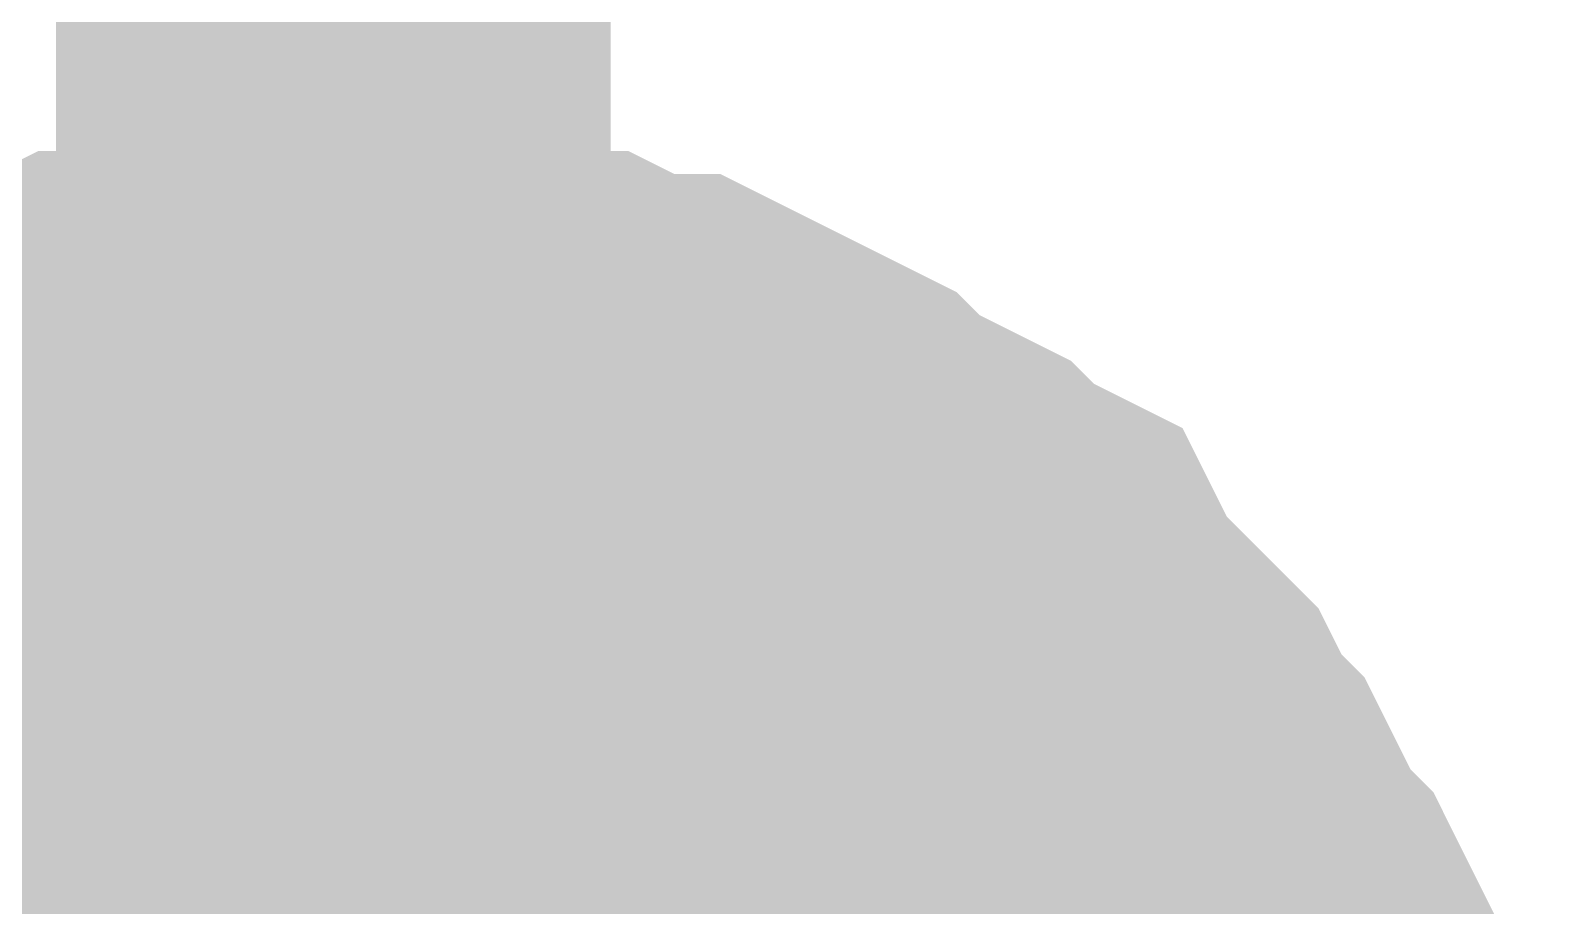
# Model space of a CAD drawing. Header units: inches. Extents: x 0 to 569, y 0 to 432.
# Drawn here: x 53.179 to 54.001, y 114.526 to 114.999 of the extents above; entities that cross this region are included whole.
import ezdxf

# ---------------------------------------------------------------- set-up
doc = ezdxf.new("R2010")
doc.units = ezdxf.units.IN
doc.layers.add('Sheet', color=255, linetype='Continuous')

msp = doc.modelspace()

# ---------------------------------------------------------------- linework, layer by layer
at = {"layer": 'Sheet'}
for points in [[(53.34248, 119.37256, 0.29972, 0.29972, 0), (53.34248, 114.3, 0.29972, 0.29972, 0)], [(53.02002, 114.68447, 0.29972, 0.29972, 0), (53.04482, 114.69688, 0.29972, 0.29972, 0), (53.05723, 114.70928, 0.29972, 0.29972, 0), (53.08203, 114.72168, 0.29972, 0.29972, 0), (53.10684, 114.73408, 0.29972, 0.29972, 0), (53.13164, 114.74648, 0.29972, 0.29972, 0), (53.14404, 114.75889, 0.29972, 0.29972, 0), (53.16885, 114.77129, 0.29972, 0.29972, 0), (53.19365, 114.77129, 0.29972, 0.29972, 0), (53.21846, 114.78369, 0.29972, 0.29972, 0), (53.24326, 114.78369, 0.29972, 0.29972, 0), (53.26807, 114.79609, 0.29972, 0.29972, 0), (53.29287, 114.79609, 0.29972, 0.29972, 0), (53.31768, 114.79609, 0.29972, 0.29972, 0), (53.34248, 114.79609, 0.29972, 0.29972, 0)], [(53.02002, 114.68447, 0.29972, 0.29972, 0), (53.04482, 114.69688, 0.29972, 0.29972, 0), (53.05723, 114.70928, 0.29972, 0.29972, 0), (53.08203, 114.72168, 0.29972, 0.29972, 0), (53.10684, 114.73408, 0.29972, 0.29972, 0), (53.13164, 114.74648, 0.29972, 0.29972, 0), (53.14404, 114.75889, 0.29972, 0.29972, 0), (53.16885, 114.77129, 0.29972, 0.29972, 0), (53.19365, 114.77129, 0.29972, 0.29972, 0), (53.21846, 114.78369, 0.29972, 0.29972, 0), (53.24326, 114.78369, 0.29972, 0.29972, 0), (53.26807, 114.79609, 0.29972, 0.29972, 0), (53.29287, 114.79609, 0.29972, 0.29972, 0), (53.31768, 114.79609, 0.29972, 0.29972, 0), (53.34248, 114.79609, 0.29972, 0.29972, 0)], [(53.02002, 114.68447, 0.29972, 0.29972, 0), (53.04482, 114.69688, 0.29972, 0.29972, 0), (53.05723, 114.70928, 0.29972, 0.29972, 0), (53.08203, 114.72168, 0.29972, 0.29972, 0), (53.10684, 114.73408, 0.29972, 0.29972, 0), (53.13164, 114.74648, 0.29972, 0.29972, 0), (53.14404, 114.75889, 0.29972, 0.29972, 0), (53.16885, 114.77129, 0.29972, 0.29972, 0), (53.19365, 114.77129, 0.29972, 0.29972, 0), (53.21846, 114.78369, 0.29972, 0.29972, 0), (53.24326, 114.78369, 0.29972, 0.29972, 0), (53.26807, 114.79609, 0.29972, 0.29972, 0), (53.29287, 114.79609, 0.29972, 0.29972, 0), (53.31768, 114.79609, 0.29972, 0.29972, 0), (53.34248, 114.79609, 0.29972, 0.29972, 0)], [(53.02002, 114.68447, 0.29972, 0.29972, 0), (53.04482, 114.69688, 0.29972, 0.29972, 0), (53.05723, 114.70928, 0.29972, 0.29972, 0), (53.08203, 114.72168, 0.29972, 0.29972, 0), (53.10684, 114.73408, 0.29972, 0.29972, 0), (53.13164, 114.74648, 0.29972, 0.29972, 0), (53.14404, 114.75889, 0.29972, 0.29972, 0), (53.16885, 114.77129, 0.29972, 0.29972, 0), (53.19365, 114.77129, 0.29972, 0.29972, 0), (53.21846, 114.78369, 0.29972, 0.29972, 0), (53.24326, 114.78369, 0.29972, 0.29972, 0), (53.26807, 114.79609, 0.29972, 0.29972, 0), (53.29287, 114.79609, 0.29972, 0.29972, 0), (53.31768, 114.79609, 0.29972, 0.29972, 0), (53.34248, 114.79609, 0.29972, 0.29972, 0)], [(53.02002, 114.68447, 0.29972, 0.29972, 0), (53.04482, 114.69688, 0.29972, 0.29972, 0), (53.05723, 114.70928, 0.29972, 0.29972, 0), (53.08203, 114.72168, 0.29972, 0.29972, 0), (53.10684, 114.73408, 0.29972, 0.29972, 0), (53.13164, 114.74648, 0.29972, 0.29972, 0), (53.14404, 114.75889, 0.29972, 0.29972, 0), (53.16885, 114.77129, 0.29972, 0.29972, 0), (53.19365, 114.77129, 0.29972, 0.29972, 0), (53.21846, 114.78369, 0.29972, 0.29972, 0), (53.24326, 114.78369, 0.29972, 0.29972, 0), (53.26807, 114.79609, 0.29972, 0.29972, 0), (53.29287, 114.79609, 0.29972, 0.29972, 0), (53.31768, 114.79609, 0.29972, 0.29972, 0), (53.34248, 114.79609, 0.29972, 0.29972, 0)], [(53.02002, 114.68447, 0.29972, 0.29972, 0), (53.04482, 114.69688, 0.29972, 0.29972, 0), (53.05723, 114.70928, 0.29972, 0.29972, 0), (53.08203, 114.72168, 0.29972, 0.29972, 0), (53.10684, 114.73408, 0.29972, 0.29972, 0), (53.13164, 114.74648, 0.29972, 0.29972, 0), (53.14404, 114.75889, 0.29972, 0.29972, 0), (53.16885, 114.77129, 0.29972, 0.29972, 0), (53.19365, 114.77129, 0.29972, 0.29972, 0), (53.21846, 114.78369, 0.29972, 0.29972, 0), (53.24326, 114.78369, 0.29972, 0.29972, 0), (53.26807, 114.79609, 0.29972, 0.29972, 0), (53.29287, 114.79609, 0.29972, 0.29972, 0), (53.31768, 114.79609, 0.29972, 0.29972, 0), (53.34248, 114.79609, 0.29972, 0.29972, 0)], [(53.02002, 114.68447, 0.29972, 0.29972, 0), (53.04482, 114.69688, 0.29972, 0.29972, 0), (53.05723, 114.70928, 0.29972, 0.29972, 0), (53.08203, 114.72168, 0.29972, 0.29972, 0), (53.10684, 114.73408, 0.29972, 0.29972, 0), (53.13164, 114.74648, 0.29972, 0.29972, 0), (53.14404, 114.75889, 0.29972, 0.29972, 0), (53.16885, 114.77129, 0.29972, 0.29972, 0), (53.19365, 114.77129, 0.29972, 0.29972, 0), (53.21846, 114.78369, 0.29972, 0.29972, 0), (53.24326, 114.78369, 0.29972, 0.29972, 0), (53.26807, 114.79609, 0.29972, 0.29972, 0), (53.29287, 114.79609, 0.29972, 0.29972, 0), (53.31768, 114.79609, 0.29972, 0.29972, 0), (53.34248, 114.79609, 0.29972, 0.29972, 0)], [(53.34248, 114.79609, 0.29972, 0.29972, 0), (53.34248, 114.79609, 0.29972, 0.29972, 0)], [(53.34248, 114.79609, 0.29972, 0.29972, 0), (53.36729, 114.79609, 0.29972, 0.29972, 0), (53.39209, 114.79609, 0.29972, 0.29972, 0), (53.41689, 114.79609, 0.29972, 0.29972, 0), (53.4417, 114.78369, 0.29972, 0.29972, 0), (53.4665, 114.78369, 0.29972, 0.29972, 0), (53.49131, 114.77129, 0.29972, 0.29972, 0), (53.51611, 114.77129, 0.29972, 0.29972, 0), (53.54092, 114.75889, 0.29972, 0.29972, 0), (53.56572, 114.74648, 0.29972, 0.29972, 0), (53.59053, 114.73408, 0.29972, 0.29972, 0), (53.60293, 114.72168, 0.29972, 0.29972, 0), (53.62773, 114.70928, 0.29972, 0.29972, 0), (53.65254, 114.69688, 0.29972, 0.29972, 0), (53.66494, 114.68447, 0.29972, 0.29972, 0), (53.68975, 114.67207, 0.29972, 0.29972, 0), (53.70215, 114.64727, 0.29972, 0.29972, 0), (53.71455, 114.63486, 0.29972, 0.29972, 0), (53.73936, 114.61006, 0.29972, 0.29972, 0), (53.75176, 114.59766, 0.29972, 0.29972, 0), (53.76416, 114.57285, 0.29972, 0.29972, 0), (53.77656, 114.56045, 0.29972, 0.29972, 0), (53.78896, 114.53564, 0.29972, 0.29972, 0), (53.80137, 114.51084, 0.29972, 0.29972, 0), (53.81377, 114.49844, 0.29972, 0.29972, 0), (53.82617, 114.47363, 0.29972, 0.29972, 0), (53.82617, 114.44883, 0.29972, 0.29972, 0), (53.83857, 114.42402, 0.29972, 0.29972, 0), (53.83857, 114.39922, 0.29972, 0.29972, 0), (53.85098, 114.37441, 0.29972, 0.29972, 0)], [(53.34248, 114.79609, 0.29972, 0.29972, 0), (53.34248, 114.79609, 0.29972, 0.29972, 0)], [(53.34248, 114.79609, 0.29972, 0.29972, 0), (53.36729, 114.79609, 0.29972, 0.29972, 0), (53.39209, 114.79609, 0.29972, 0.29972, 0), (53.41689, 114.79609, 0.29972, 0.29972, 0), (53.4417, 114.78369, 0.29972, 0.29972, 0), (53.4665, 114.78369, 0.29972, 0.29972, 0), (53.49131, 114.77129, 0.29972, 0.29972, 0), (53.51611, 114.77129, 0.29972, 0.29972, 0), (53.54092, 114.75889, 0.29972, 0.29972, 0), (53.56572, 114.74648, 0.29972, 0.29972, 0), (53.59053, 114.73408, 0.29972, 0.29972, 0), (53.60293, 114.72168, 0.29972, 0.29972, 0), (53.62773, 114.70928, 0.29972, 0.29972, 0), (53.65254, 114.69688, 0.29972, 0.29972, 0), (53.66494, 114.68447, 0.29972, 0.29972, 0), (53.68975, 114.67207, 0.29972, 0.29972, 0), (53.70215, 114.64727, 0.29972, 0.29972, 0), (53.71455, 114.63486, 0.29972, 0.29972, 0), (53.73936, 114.61006, 0.29972, 0.29972, 0), (53.75176, 114.59766, 0.29972, 0.29972, 0), (53.76416, 114.57285, 0.29972, 0.29972, 0), (53.77656, 114.56045, 0.29972, 0.29972, 0), (53.78896, 114.53564, 0.29972, 0.29972, 0), (53.80137, 114.51084, 0.29972, 0.29972, 0), (53.81377, 114.49844, 0.29972, 0.29972, 0), (53.82617, 114.47363, 0.29972, 0.29972, 0), (53.82617, 114.44883, 0.29972, 0.29972, 0), (53.83857, 114.42402, 0.29972, 0.29972, 0), (53.83857, 114.39922, 0.29972, 0.29972, 0), (53.85098, 114.37441, 0.29972, 0.29972, 0)], [(53.34248, 114.79609, 0.29972, 0.29972, 0), (53.34248, 114.79609, 0.29972, 0.29972, 0)], [(53.34248, 114.79609, 0.29972, 0.29972, 0), (53.36729, 114.79609, 0.29972, 0.29972, 0), (53.39209, 114.79609, 0.29972, 0.29972, 0), (53.41689, 114.79609, 0.29972, 0.29972, 0), (53.4417, 114.78369, 0.29972, 0.29972, 0), (53.4665, 114.78369, 0.29972, 0.29972, 0), (53.49131, 114.77129, 0.29972, 0.29972, 0), (53.51611, 114.77129, 0.29972, 0.29972, 0), (53.54092, 114.75889, 0.29972, 0.29972, 0), (53.56572, 114.74648, 0.29972, 0.29972, 0), (53.59053, 114.73408, 0.29972, 0.29972, 0), (53.60293, 114.72168, 0.29972, 0.29972, 0), (53.62773, 114.70928, 0.29972, 0.29972, 0), (53.65254, 114.69688, 0.29972, 0.29972, 0), (53.66494, 114.68447, 0.29972, 0.29972, 0), (53.68975, 114.67207, 0.29972, 0.29972, 0), (53.70215, 114.64727, 0.29972, 0.29972, 0), (53.71455, 114.63486, 0.29972, 0.29972, 0), (53.73936, 114.61006, 0.29972, 0.29972, 0), (53.75176, 114.59766, 0.29972, 0.29972, 0), (53.76416, 114.57285, 0.29972, 0.29972, 0), (53.77656, 114.56045, 0.29972, 0.29972, 0), (53.78896, 114.53564, 0.29972, 0.29972, 0), (53.80137, 114.51084, 0.29972, 0.29972, 0), (53.81377, 114.49844, 0.29972, 0.29972, 0), (53.82617, 114.47363, 0.29972, 0.29972, 0), (53.82617, 114.44883, 0.29972, 0.29972, 0), (53.83857, 114.42402, 0.29972, 0.29972, 0), (53.83857, 114.39922, 0.29972, 0.29972, 0), (53.85098, 114.37441, 0.29972, 0.29972, 0)], [(53.34248, 114.79609, 0.29972, 0.29972, 0), (53.34248, 114.79609, 0.29972, 0.29972, 0)], [(53.34248, 114.79609, 0.29972, 0.29972, 0), (53.36729, 114.79609, 0.29972, 0.29972, 0), (53.39209, 114.79609, 0.29972, 0.29972, 0), (53.41689, 114.79609, 0.29972, 0.29972, 0), (53.4417, 114.78369, 0.29972, 0.29972, 0), (53.4665, 114.78369, 0.29972, 0.29972, 0), (53.49131, 114.77129, 0.29972, 0.29972, 0), (53.51611, 114.77129, 0.29972, 0.29972, 0), (53.54092, 114.75889, 0.29972, 0.29972, 0), (53.56572, 114.74648, 0.29972, 0.29972, 0), (53.59053, 114.73408, 0.29972, 0.29972, 0), (53.60293, 114.72168, 0.29972, 0.29972, 0), (53.62773, 114.70928, 0.29972, 0.29972, 0), (53.65254, 114.69688, 0.29972, 0.29972, 0), (53.66494, 114.68447, 0.29972, 0.29972, 0), (53.68975, 114.67207, 0.29972, 0.29972, 0), (53.70215, 114.64727, 0.29972, 0.29972, 0), (53.71455, 114.63486, 0.29972, 0.29972, 0), (53.73936, 114.61006, 0.29972, 0.29972, 0), (53.75176, 114.59766, 0.29972, 0.29972, 0), (53.76416, 114.57285, 0.29972, 0.29972, 0), (53.77656, 114.56045, 0.29972, 0.29972, 0), (53.78896, 114.53564, 0.29972, 0.29972, 0), (53.80137, 114.51084, 0.29972, 0.29972, 0), (53.81377, 114.49844, 0.29972, 0.29972, 0), (53.82617, 114.47363, 0.29972, 0.29972, 0), (53.82617, 114.44883, 0.29972, 0.29972, 0), (53.83857, 114.42402, 0.29972, 0.29972, 0), (53.83857, 114.39922, 0.29972, 0.29972, 0), (53.85098, 114.37441, 0.29972, 0.29972, 0)], [(53.34248, 114.79609, 0.29972, 0.29972, 0), (53.34248, 114.79609, 0.29972, 0.29972, 0)], [(53.34248, 114.79609, 0.29972, 0.29972, 0), (53.36729, 114.79609, 0.29972, 0.29972, 0), (53.39209, 114.79609, 0.29972, 0.29972, 0), (53.41689, 114.79609, 0.29972, 0.29972, 0), (53.4417, 114.78369, 0.29972, 0.29972, 0), (53.4665, 114.78369, 0.29972, 0.29972, 0), (53.49131, 114.77129, 0.29972, 0.29972, 0), (53.51611, 114.77129, 0.29972, 0.29972, 0), (53.54092, 114.75889, 0.29972, 0.29972, 0), (53.56572, 114.74648, 0.29972, 0.29972, 0), (53.59053, 114.73408, 0.29972, 0.29972, 0), (53.60293, 114.72168, 0.29972, 0.29972, 0), (53.62773, 114.70928, 0.29972, 0.29972, 0), (53.65254, 114.69688, 0.29972, 0.29972, 0), (53.66494, 114.68447, 0.29972, 0.29972, 0), (53.68975, 114.67207, 0.29972, 0.29972, 0), (53.70215, 114.64727, 0.29972, 0.29972, 0), (53.71455, 114.63486, 0.29972, 0.29972, 0), (53.73936, 114.61006, 0.29972, 0.29972, 0), (53.75176, 114.59766, 0.29972, 0.29972, 0), (53.76416, 114.57285, 0.29972, 0.29972, 0), (53.77656, 114.56045, 0.29972, 0.29972, 0), (53.78896, 114.53564, 0.29972, 0.29972, 0), (53.80137, 114.51084, 0.29972, 0.29972, 0), (53.81377, 114.49844, 0.29972, 0.29972, 0), (53.82617, 114.47363, 0.29972, 0.29972, 0), (53.82617, 114.44883, 0.29972, 0.29972, 0), (53.83857, 114.42402, 0.29972, 0.29972, 0), (53.83857, 114.39922, 0.29972, 0.29972, 0), (53.85098, 114.37441, 0.29972, 0.29972, 0)], [(53.34248, 114.79609, 0.29972, 0.29972, 0), (53.34248, 114.79609, 0.29972, 0.29972, 0)], [(53.34248, 114.79609, 0.29972, 0.29972, 0), (53.36729, 114.79609, 0.29972, 0.29972, 0), (53.39209, 114.79609, 0.29972, 0.29972, 0), (53.41689, 114.79609, 0.29972, 0.29972, 0), (53.4417, 114.78369, 0.29972, 0.29972, 0), (53.4665, 114.78369, 0.29972, 0.29972, 0), (53.49131, 114.77129, 0.29972, 0.29972, 0), (53.51611, 114.77129, 0.29972, 0.29972, 0), (53.54092, 114.75889, 0.29972, 0.29972, 0), (53.56572, 114.74648, 0.29972, 0.29972, 0), (53.59053, 114.73408, 0.29972, 0.29972, 0), (53.60293, 114.72168, 0.29972, 0.29972, 0), (53.62773, 114.70928, 0.29972, 0.29972, 0), (53.65254, 114.69688, 0.29972, 0.29972, 0), (53.66494, 114.68447, 0.29972, 0.29972, 0), (53.68975, 114.67207, 0.29972, 0.29972, 0), (53.70215, 114.64727, 0.29972, 0.29972, 0), (53.71455, 114.63486, 0.29972, 0.29972, 0), (53.73936, 114.61006, 0.29972, 0.29972, 0), (53.75176, 114.59766, 0.29972, 0.29972, 0), (53.76416, 114.57285, 0.29972, 0.29972, 0), (53.77656, 114.56045, 0.29972, 0.29972, 0), (53.78896, 114.53564, 0.29972, 0.29972, 0), (53.80137, 114.51084, 0.29972, 0.29972, 0), (53.81377, 114.49844, 0.29972, 0.29972, 0), (53.82617, 114.47363, 0.29972, 0.29972, 0), (53.82617, 114.44883, 0.29972, 0.29972, 0), (53.83857, 114.42402, 0.29972, 0.29972, 0), (53.83857, 114.39922, 0.29972, 0.29972, 0), (53.85098, 114.37441, 0.29972, 0.29972, 0)], [(53.34248, 114.79609, 0.29972, 0.29972, 0), (53.34248, 114.79609, 0.29972, 0.29972, 0)], [(53.34248, 114.79609, 0.29972, 0.29972, 0), (53.36729, 114.79609, 0.29972, 0.29972, 0), (53.39209, 114.79609, 0.29972, 0.29972, 0), (53.41689, 114.79609, 0.29972, 0.29972, 0), (53.4417, 114.78369, 0.29972, 0.29972, 0), (53.4665, 114.78369, 0.29972, 0.29972, 0), (53.49131, 114.77129, 0.29972, 0.29972, 0), (53.51611, 114.77129, 0.29972, 0.29972, 0), (53.54092, 114.75889, 0.29972, 0.29972, 0), (53.56572, 114.74648, 0.29972, 0.29972, 0), (53.59053, 114.73408, 0.29972, 0.29972, 0), (53.60293, 114.72168, 0.29972, 0.29972, 0), (53.62773, 114.70928, 0.29972, 0.29972, 0), (53.65254, 114.69688, 0.29972, 0.29972, 0), (53.66494, 114.68447, 0.29972, 0.29972, 0), (53.68975, 114.67207, 0.29972, 0.29972, 0), (53.70215, 114.64727, 0.29972, 0.29972, 0), (53.71455, 114.63486, 0.29972, 0.29972, 0), (53.73936, 114.61006, 0.29972, 0.29972, 0), (53.75176, 114.59766, 0.29972, 0.29972, 0), (53.76416, 114.57285, 0.29972, 0.29972, 0), (53.77656, 114.56045, 0.29972, 0.29972, 0), (53.78896, 114.53564, 0.29972, 0.29972, 0), (53.80137, 114.51084, 0.29972, 0.29972, 0), (53.81377, 114.49844, 0.29972, 0.29972, 0), (53.82617, 114.47363, 0.29972, 0.29972, 0), (53.82617, 114.44883, 0.29972, 0.29972, 0), (53.83857, 114.42402, 0.29972, 0.29972, 0), (53.83857, 114.39922, 0.29972, 0.29972, 0), (53.85098, 114.37441, 0.29972, 0.29972, 0)], [(53.10684, 114.73408, 0.09906, 0.09906, 0), (53.13164, 114.74648, 0.09906, 0.09906, 0), (53.14404, 114.75889, 0.09906, 0.09906, 0), (53.16885, 114.77129, 0.09906, 0.09906, 0), (53.19365, 114.77129, 0.09906, 0.09906, 0), (53.21846, 114.78369, 0.09906, 0.09906, 0), (53.24326, 114.78369, 0.09906, 0.09906, 0), (53.26807, 114.79609, 0.09906, 0.09906, 0), (53.29287, 114.79609, 0.09906, 0.09906, 0), (53.31768, 114.79609, 0.09906, 0.09906, 0), (53.34248, 114.79609, 0.09906, 0.09906, 0)], [(53.10684, 114.73408, 0.09906, 0.09906, 0), (53.13164, 114.74648, 0.09906, 0.09906, 0), (53.14404, 114.75889, 0.09906, 0.09906, 0), (53.16885, 114.77129, 0.09906, 0.09906, 0), (53.19365, 114.77129, 0.09906, 0.09906, 0), (53.21846, 114.78369, 0.09906, 0.09906, 0), (53.24326, 114.78369, 0.09906, 0.09906, 0), (53.26807, 114.79609, 0.09906, 0.09906, 0), (53.29287, 114.79609, 0.09906, 0.09906, 0), (53.31768, 114.79609, 0.09906, 0.09906, 0), (53.34248, 114.79609, 0.09906, 0.09906, 0)], [(53.10684, 114.73408, 0.09906, 0.09906, 0), (53.13164, 114.74648, 0.09906, 0.09906, 0), (53.14404, 114.75889, 0.09906, 0.09906, 0), (53.16885, 114.77129, 0.09906, 0.09906, 0), (53.19365, 114.77129, 0.09906, 0.09906, 0), (53.21846, 114.78369, 0.09906, 0.09906, 0), (53.24326, 114.78369, 0.09906, 0.09906, 0), (53.26807, 114.79609, 0.09906, 0.09906, 0), (53.29287, 114.79609, 0.09906, 0.09906, 0), (53.31768, 114.79609, 0.09906, 0.09906, 0), (53.34248, 114.79609, 0.09906, 0.09906, 0)], [(53.10684, 114.73408, 0.09906, 0.09906, 0), (53.13164, 114.74648, 0.09906, 0.09906, 0), (53.14404, 114.75889, 0.09906, 0.09906, 0), (53.16885, 114.77129, 0.09906, 0.09906, 0), (53.19365, 114.77129, 0.09906, 0.09906, 0), (53.21846, 114.78369, 0.09906, 0.09906, 0), (53.24326, 114.78369, 0.09906, 0.09906, 0), (53.26807, 114.79609, 0.09906, 0.09906, 0), (53.29287, 114.79609, 0.09906, 0.09906, 0), (53.31768, 114.79609, 0.09906, 0.09906, 0), (53.34248, 114.79609, 0.09906, 0.09906, 0)], [(53.10684, 114.73408, 0.09906, 0.09906, 0), (53.13164, 114.74648, 0.09906, 0.09906, 0), (53.14404, 114.75889, 0.09906, 0.09906, 0), (53.16885, 114.77129, 0.09906, 0.09906, 0), (53.19365, 114.77129, 0.09906, 0.09906, 0), (53.21846, 114.78369, 0.09906, 0.09906, 0), (53.24326, 114.78369, 0.09906, 0.09906, 0), (53.26807, 114.79609, 0.09906, 0.09906, 0), (53.29287, 114.79609, 0.09906, 0.09906, 0), (53.31768, 114.79609, 0.09906, 0.09906, 0), (53.34248, 114.79609, 0.09906, 0.09906, 0)], [(53.10684, 114.73408, 0.09906, 0.09906, 0), (53.13164, 114.74648, 0.09906, 0.09906, 0), (53.14404, 114.75889, 0.09906, 0.09906, 0), (53.16885, 114.77129, 0.09906, 0.09906, 0), (53.19365, 114.77129, 0.09906, 0.09906, 0), (53.21846, 114.78369, 0.09906, 0.09906, 0), (53.24326, 114.78369, 0.09906, 0.09906, 0), (53.26807, 114.79609, 0.09906, 0.09906, 0), (53.29287, 114.79609, 0.09906, 0.09906, 0), (53.31768, 114.79609, 0.09906, 0.09906, 0), (53.34248, 114.79609, 0.09906, 0.09906, 0)], [(53.10684, 114.73408, 0.09906, 0.09906, 0), (53.13164, 114.74648, 0.09906, 0.09906, 0), (53.14404, 114.75889, 0.09906, 0.09906, 0), (53.16885, 114.77129, 0.09906, 0.09906, 0), (53.19365, 114.77129, 0.09906, 0.09906, 0), (53.21846, 114.78369, 0.09906, 0.09906, 0), (53.24326, 114.78369, 0.09906, 0.09906, 0), (53.26807, 114.79609, 0.09906, 0.09906, 0), (53.29287, 114.79609, 0.09906, 0.09906, 0), (53.31768, 114.79609, 0.09906, 0.09906, 0), (53.34248, 114.79609, 0.09906, 0.09906, 0)], [(53.34248, 114.79609, 0.09906, 0.09906, 0), (53.34248, 114.79609, 0.09906, 0.09906, 0)], [(53.34248, 114.79609, 0.09906, 0.09906, 0), (53.36729, 114.79609, 0.09906, 0.09906, 0), (53.39209, 114.79609, 0.09906, 0.09906, 0), (53.41689, 114.79609, 0.09906, 0.09906, 0), (53.4417, 114.78369, 0.09906, 0.09906, 0), (53.4665, 114.78369, 0.09906, 0.09906, 0), (53.49131, 114.77129, 0.09906, 0.09906, 0), (53.51611, 114.77129, 0.09906, 0.09906, 0), (53.54092, 114.75889, 0.09906, 0.09906, 0), (53.56572, 114.74648, 0.09906, 0.09906, 0), (53.59053, 114.73408, 0.09906, 0.09906, 0), (53.60293, 114.72168, 0.09906, 0.09906, 0), (53.62773, 114.70928, 0.09906, 0.09906, 0), (53.65254, 114.69688, 0.09906, 0.09906, 0), (53.66494, 114.68447, 0.09906, 0.09906, 0), (53.68975, 114.67207, 0.09906, 0.09906, 0), (53.70215, 114.64727, 0.09906, 0.09906, 0), (53.71455, 114.63486, 0.09906, 0.09906, 0), (53.73936, 114.61006, 0.09906, 0.09906, 0), (53.75176, 114.59766, 0.09906, 0.09906, 0), (53.76416, 114.57285, 0.09906, 0.09906, 0), (53.77656, 114.56045, 0.09906, 0.09906, 0), (53.78896, 114.53564, 0.09906, 0.09906, 0), (53.80137, 114.51084, 0.09906, 0.09906, 0), (53.81377, 114.49844, 0.09906, 0.09906, 0), (53.82617, 114.47363, 0.09906, 0.09906, 0)], [(53.34248, 114.79609, 0.09906, 0.09906, 0), (53.34248, 114.79609, 0.09906, 0.09906, 0)], [(53.34248, 114.79609, 0.09906, 0.09906, 0), (53.36729, 114.79609, 0.09906, 0.09906, 0), (53.39209, 114.79609, 0.09906, 0.09906, 0), (53.41689, 114.79609, 0.09906, 0.09906, 0), (53.4417, 114.78369, 0.09906, 0.09906, 0), (53.4665, 114.78369, 0.09906, 0.09906, 0), (53.49131, 114.77129, 0.09906, 0.09906, 0), (53.51611, 114.77129, 0.09906, 0.09906, 0), (53.54092, 114.75889, 0.09906, 0.09906, 0), (53.56572, 114.74648, 0.09906, 0.09906, 0), (53.59053, 114.73408, 0.09906, 0.09906, 0), (53.60293, 114.72168, 0.09906, 0.09906, 0), (53.62773, 114.70928, 0.09906, 0.09906, 0), (53.65254, 114.69688, 0.09906, 0.09906, 0), (53.66494, 114.68447, 0.09906, 0.09906, 0), (53.68975, 114.67207, 0.09906, 0.09906, 0), (53.70215, 114.64727, 0.09906, 0.09906, 0), (53.71455, 114.63486, 0.09906, 0.09906, 0), (53.73936, 114.61006, 0.09906, 0.09906, 0), (53.75176, 114.59766, 0.09906, 0.09906, 0), (53.76416, 114.57285, 0.09906, 0.09906, 0), (53.77656, 114.56045, 0.09906, 0.09906, 0), (53.78896, 114.53564, 0.09906, 0.09906, 0), (53.80137, 114.51084, 0.09906, 0.09906, 0), (53.81377, 114.49844, 0.09906, 0.09906, 0), (53.82617, 114.47363, 0.09906, 0.09906, 0)], [(53.34248, 114.79609, 0.09906, 0.09906, 0), (53.34248, 114.79609, 0.09906, 0.09906, 0)], [(53.34248, 114.79609, 0.09906, 0.09906, 0), (53.36729, 114.79609, 0.09906, 0.09906, 0), (53.39209, 114.79609, 0.09906, 0.09906, 0), (53.41689, 114.79609, 0.09906, 0.09906, 0), (53.4417, 114.78369, 0.09906, 0.09906, 0), (53.4665, 114.78369, 0.09906, 0.09906, 0), (53.49131, 114.77129, 0.09906, 0.09906, 0), (53.51611, 114.77129, 0.09906, 0.09906, 0), (53.54092, 114.75889, 0.09906, 0.09906, 0), (53.56572, 114.74648, 0.09906, 0.09906, 0), (53.59053, 114.73408, 0.09906, 0.09906, 0), (53.60293, 114.72168, 0.09906, 0.09906, 0), (53.62773, 114.70928, 0.09906, 0.09906, 0), (53.65254, 114.69688, 0.09906, 0.09906, 0), (53.66494, 114.68447, 0.09906, 0.09906, 0), (53.68975, 114.67207, 0.09906, 0.09906, 0), (53.70215, 114.64727, 0.09906, 0.09906, 0), (53.71455, 114.63486, 0.09906, 0.09906, 0), (53.73936, 114.61006, 0.09906, 0.09906, 0), (53.75176, 114.59766, 0.09906, 0.09906, 0), (53.76416, 114.57285, 0.09906, 0.09906, 0), (53.77656, 114.56045, 0.09906, 0.09906, 0), (53.78896, 114.53564, 0.09906, 0.09906, 0), (53.80137, 114.51084, 0.09906, 0.09906, 0), (53.81377, 114.49844, 0.09906, 0.09906, 0), (53.82617, 114.47363, 0.09906, 0.09906, 0)], [(53.34248, 114.79609, 0.09906, 0.09906, 0), (53.34248, 114.79609, 0.09906, 0.09906, 0)], [(53.34248, 114.79609, 0.09906, 0.09906, 0), (53.36729, 114.79609, 0.09906, 0.09906, 0), (53.39209, 114.79609, 0.09906, 0.09906, 0), (53.41689, 114.79609, 0.09906, 0.09906, 0), (53.4417, 114.78369, 0.09906, 0.09906, 0), (53.4665, 114.78369, 0.09906, 0.09906, 0), (53.49131, 114.77129, 0.09906, 0.09906, 0), (53.51611, 114.77129, 0.09906, 0.09906, 0), (53.54092, 114.75889, 0.09906, 0.09906, 0), (53.56572, 114.74648, 0.09906, 0.09906, 0), (53.59053, 114.73408, 0.09906, 0.09906, 0), (53.60293, 114.72168, 0.09906, 0.09906, 0), (53.62773, 114.70928, 0.09906, 0.09906, 0), (53.65254, 114.69688, 0.09906, 0.09906, 0), (53.66494, 114.68447, 0.09906, 0.09906, 0), (53.68975, 114.67207, 0.09906, 0.09906, 0), (53.70215, 114.64727, 0.09906, 0.09906, 0), (53.71455, 114.63486, 0.09906, 0.09906, 0), (53.73936, 114.61006, 0.09906, 0.09906, 0), (53.75176, 114.59766, 0.09906, 0.09906, 0), (53.76416, 114.57285, 0.09906, 0.09906, 0), (53.77656, 114.56045, 0.09906, 0.09906, 0), (53.78896, 114.53564, 0.09906, 0.09906, 0), (53.80137, 114.51084, 0.09906, 0.09906, 0), (53.81377, 114.49844, 0.09906, 0.09906, 0), (53.82617, 114.47363, 0.09906, 0.09906, 0)], [(53.34248, 114.79609, 0.09906, 0.09906, 0), (53.34248, 114.79609, 0.09906, 0.09906, 0)], [(53.34248, 114.79609, 0.09906, 0.09906, 0), (53.36729, 114.79609, 0.09906, 0.09906, 0), (53.39209, 114.79609, 0.09906, 0.09906, 0), (53.41689, 114.79609, 0.09906, 0.09906, 0), (53.4417, 114.78369, 0.09906, 0.09906, 0), (53.4665, 114.78369, 0.09906, 0.09906, 0), (53.49131, 114.77129, 0.09906, 0.09906, 0), (53.51611, 114.77129, 0.09906, 0.09906, 0), (53.54092, 114.75889, 0.09906, 0.09906, 0), (53.56572, 114.74648, 0.09906, 0.09906, 0), (53.59053, 114.73408, 0.09906, 0.09906, 0), (53.60293, 114.72168, 0.09906, 0.09906, 0), (53.62773, 114.70928, 0.09906, 0.09906, 0), (53.65254, 114.69688, 0.09906, 0.09906, 0), (53.66494, 114.68447, 0.09906, 0.09906, 0), (53.68975, 114.67207, 0.09906, 0.09906, 0), (53.70215, 114.64727, 0.09906, 0.09906, 0), (53.71455, 114.63486, 0.09906, 0.09906, 0), (53.73936, 114.61006, 0.09906, 0.09906, 0), (53.75176, 114.59766, 0.09906, 0.09906, 0), (53.76416, 114.57285, 0.09906, 0.09906, 0), (53.77656, 114.56045, 0.09906, 0.09906, 0), (53.78896, 114.53564, 0.09906, 0.09906, 0), (53.80137, 114.51084, 0.09906, 0.09906, 0), (53.81377, 114.49844, 0.09906, 0.09906, 0), (53.82617, 114.47363, 0.09906, 0.09906, 0)], [(53.34248, 114.79609, 0.09906, 0.09906, 0), (53.34248, 114.79609, 0.09906, 0.09906, 0)], [(53.34248, 114.79609, 0.09906, 0.09906, 0), (53.36729, 114.79609, 0.09906, 0.09906, 0), (53.39209, 114.79609, 0.09906, 0.09906, 0), (53.41689, 114.79609, 0.09906, 0.09906, 0), (53.4417, 114.78369, 0.09906, 0.09906, 0), (53.4665, 114.78369, 0.09906, 0.09906, 0), (53.49131, 114.77129, 0.09906, 0.09906, 0), (53.51611, 114.77129, 0.09906, 0.09906, 0), (53.54092, 114.75889, 0.09906, 0.09906, 0), (53.56572, 114.74648, 0.09906, 0.09906, 0), (53.59053, 114.73408, 0.09906, 0.09906, 0), (53.60293, 114.72168, 0.09906, 0.09906, 0), (53.62773, 114.70928, 0.09906, 0.09906, 0), (53.65254, 114.69688, 0.09906, 0.09906, 0), (53.66494, 114.68447, 0.09906, 0.09906, 0), (53.68975, 114.67207, 0.09906, 0.09906, 0), (53.70215, 114.64727, 0.09906, 0.09906, 0), (53.71455, 114.63486, 0.09906, 0.09906, 0), (53.73936, 114.61006, 0.09906, 0.09906, 0), (53.75176, 114.59766, 0.09906, 0.09906, 0), (53.76416, 114.57285, 0.09906, 0.09906, 0), (53.77656, 114.56045, 0.09906, 0.09906, 0), (53.78896, 114.53564, 0.09906, 0.09906, 0), (53.80137, 114.51084, 0.09906, 0.09906, 0), (53.81377, 114.49844, 0.09906, 0.09906, 0), (53.82617, 114.47363, 0.09906, 0.09906, 0)], [(53.34248, 114.79609, 0.09906, 0.09906, 0), (53.34248, 114.79609, 0.09906, 0.09906, 0)], [(53.34248, 114.79609, 0.09906, 0.09906, 0), (53.36729, 114.79609, 0.09906, 0.09906, 0), (53.39209, 114.79609, 0.09906, 0.09906, 0), (53.41689, 114.79609, 0.09906, 0.09906, 0), (53.4417, 114.78369, 0.09906, 0.09906, 0), (53.4665, 114.78369, 0.09906, 0.09906, 0), (53.49131, 114.77129, 0.09906, 0.09906, 0), (53.51611, 114.77129, 0.09906, 0.09906, 0), (53.54092, 114.75889, 0.09906, 0.09906, 0), (53.56572, 114.74648, 0.09906, 0.09906, 0), (53.59053, 114.73408, 0.09906, 0.09906, 0), (53.60293, 114.72168, 0.09906, 0.09906, 0), (53.62773, 114.70928, 0.09906, 0.09906, 0), (53.65254, 114.69688, 0.09906, 0.09906, 0), (53.66494, 114.68447, 0.09906, 0.09906, 0), (53.68975, 114.67207, 0.09906, 0.09906, 0), (53.70215, 114.64727, 0.09906, 0.09906, 0), (53.71455, 114.63486, 0.09906, 0.09906, 0), (53.73936, 114.61006, 0.09906, 0.09906, 0), (53.75176, 114.59766, 0.09906, 0.09906, 0), (53.76416, 114.57285, 0.09906, 0.09906, 0), (53.77656, 114.56045, 0.09906, 0.09906, 0), (53.78896, 114.53564, 0.09906, 0.09906, 0), (53.80137, 114.51084, 0.09906, 0.09906, 0), (53.81377, 114.49844, 0.09906, 0.09906, 0), (53.82617, 114.47363, 0.09906, 0.09906, 0)]]:
    msp.add_lwpolyline(points, format="xyseb", dxfattribs=at)
msp.add_lwpolyline([(53.086, 114.3, 0.508, 0.508, 1), (53.594, 114.3, 0.508, 0.508, 1)], format="xyseb", close=True, dxfattribs=at)

doc.saveas('drawing.dxf')
